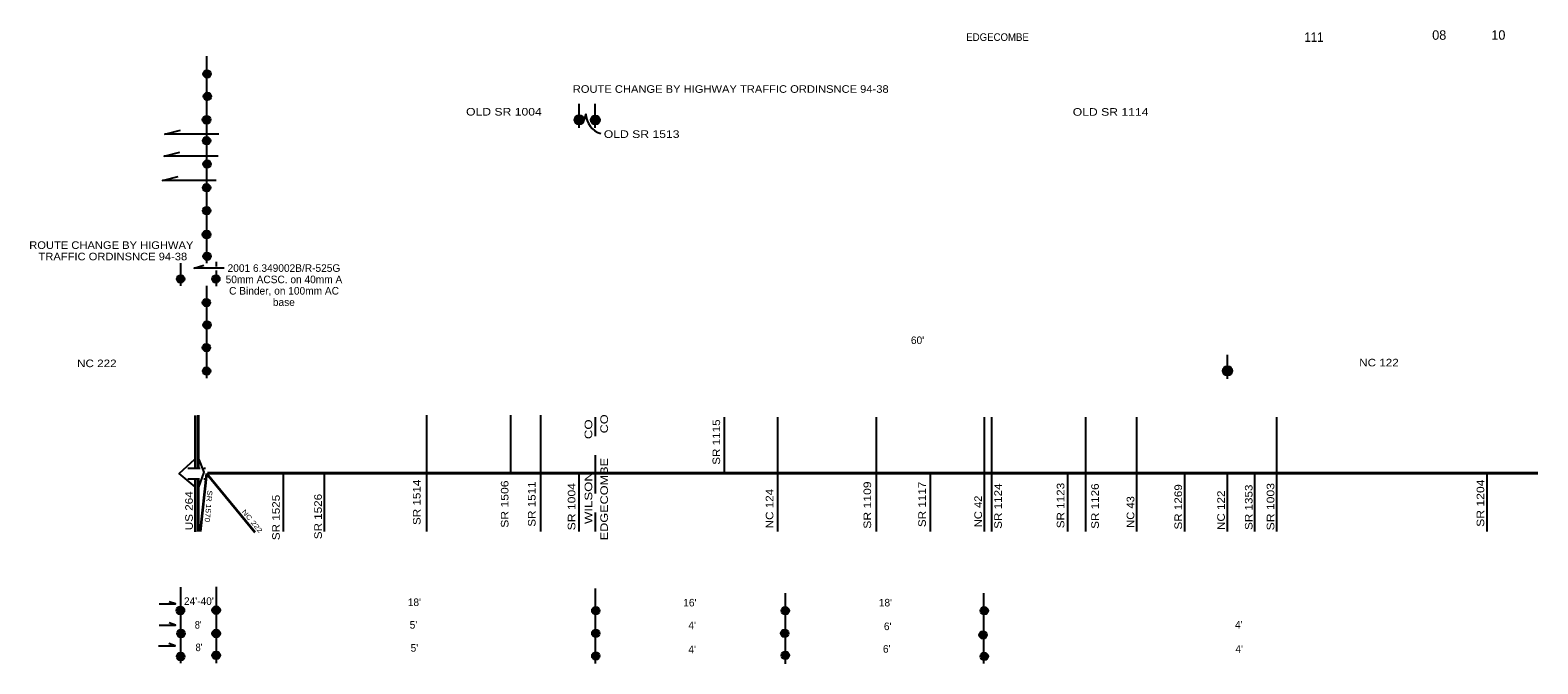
# Model space of a CAD drawing. Extents: x 1.1 to 9.06, y -3.65 to -0.3.
import ezdxf
from ezdxf.enums import TextEntityAlignment as Align

# ---------------------------------------------------------------- set-up
doc = ezdxf.new("R2010")
doc.units = 0
doc.header["$LTSCALE"] = 0.016
doc.linetypes.add('DASH_DOUBLE_DOT', pattern=[9.2, 5, -1.2, 0.3, -1.2, 0.3, -1.2])
doc.layers.add('1', color=7, linetype='Continuous', lineweight=25)

msp = doc.modelspace()

# ---------------------------------------------------------------- hatches: boundary and pattern name
at = {"layer": '1'}
for points in [[(2.058, -0.533, 1), (2.018, -0.533, 1)], [(2.06, -0.652, 1), (2.02, -0.652, 1)], [(2.057, -0.775, 1), (2.015, -0.775, 1)], [(4.02634, -0.77551, 1), (3.9783, -0.77551, 1)], [(4.11102, -0.776, 1), (4.06298, -0.776, 1)], [(2.056, -0.886, 1), (2.016, -0.886, 1)], [(2.058, -1.009, 1), (2.018, -1.009, 1)], [(2.056, -1.134, 1), (2.016, -1.134, 1)], [(2.056, -1.255, 1), (2.016, -1.255, 1)], [(2.057, -1.381, 1), (2.015, -1.381, 1)], [(2.058, -1.496, 1), (2.018, -1.496, 1)], [(1.91871, -1.61497, 1), (1.87871, -1.61497, 1)], [(2.10471, -1.61497, 1), (2.06471, -1.61497, 1)], [(2.055, -1.74, 1), (2.015, -1.74, 1)], [(2.058, -1.858, 1), (2.018, -1.858, 1)], [(2.055, -1.978, 1), (2.015, -1.978, 1)], [(2.056, -2.102, 1), (2.016, -2.102, 1)], [(7.449, -2.1, 1), (7.399, -2.1, 1)], [(1.91821, -3.36497, 1), (1.87698, -3.36497, 1)], [(2.10682, -3.36359, 1), (2.06559, -3.36359, 1)], [(4.11, -3.367, 1), (4.07, -3.367, 1)], [(5.11, -3.367, 1), (5.07, -3.367, 1)], [(6.16, -3.367, 1), (6.12, -3.367, 1)], [(1.92121, -3.48697, 1), (1.87998, -3.48697, 1)], [(2.10676, -3.48672, 1), (2.06553, -3.48672, 1)], [(4.11, -3.486, 1), (4.07, -3.486, 1)], [(5.107, -3.486, 1), (5.067, -3.486, 1)], [(6.154, -3.494, 1), (6.114, -3.494, 1)], [(1.91921, -3.60797, 1), (1.87798, -3.60797, 1)], [(2.10682, -3.60179, 1), (2.06559, -3.60179, 1)], [(4.11, -3.605, 1), (4.07, -3.605, 1)], [(5.11, -3.602, 1), (5.07, -3.602, 1)], [(6.16, -3.608, 1), (6.12, -3.608, 1)]]:
    msp.add_hatch(color=256, dxfattribs=at).paths.add_polyline_path(points)

# ---------------------------------------------------------------- linework, layer by layer
for p, q in [((2.036, -0.44), (2.036, -1.533)), ((4.002, -0.817), (4.002, -0.692)), ((4.086, -0.817), (4.086, -0.692)), ((4.038, -0.744), (4.029, -0.773)), ((1.898, -1.532), (1.898, -1.652)), ((2.086, -1.525), (2.086, -1.549)), ((2.086, -1.57), (2.086, -1.654)), ((2.036, -1.652), (2.036, -2.14)), ((7.424, -2.142), (7.424, -2.016)), ((3.198, -2.949), (3.198, -2.335)), ((3.641, -2.641), (3.641, -2.335)), ((3.799, -2.949), (3.799, -2.335)), ((4.769, -2.641), (4.769, -2.345)), ((5.05, -2.949), (5.05, -2.345)), ((5.571, -2.949), (5.571, -2.345)), ((6.142, -2.949), (6.142, -2.345)), ((6.18, -2.949), (6.18, -2.345)), ((6.676, -2.949), (6.676, -2.345)), ((6.946, -2.949), (6.946, -2.345)), ((7.684, -2.949), (7.684, -2.345)), ((1.937, -2.615), (1.975, -2.615)), ((1.975, -2.615), (1.992, -2.615)), ((1.992, -2.615), (2.002, -2.615)), ((2.021, -2.615), (2.03, -2.615)), ((1.937, -2.67), (1.975, -2.67)), ((1.975, -2.67), (1.992, -2.67)), ((1.992, -2.67), (1.998, -2.67)), ((2.021, -2.67), (2.03, -2.67)), ((2.441, -2.949), (2.441, -2.641)), ((2.658, -2.949), (2.658, -2.641)), ((4.002, -2.949), (4.002, -2.641)), ((5.856, -2.949), (5.856, -2.641)), ((6.581, -2.949), (6.581, -2.641)), ((7.198, -2.949), (7.198, -2.641)), ((7.424, -2.949), (7.424, -2.647)), ((7.569, -2.949), (7.569, -2.641)), ((8.795, -2.949), (8.795, -2.641)), ((1.898, -3.243), (1.898, -3.644)), ((2.086, -3.241), (2.086, -3.643)), ((4.086, -3.25), (4.086, -3.645)), ((5.089, -3.274), (5.089, -3.647)), ((6.137, -3.274), (6.137, -3.645))]:
    msp.add_line(p, q, dxfattribs=at)
at = {"layer": '1', "lineweight": 35}
for p, q in [((1.975, -2.337), (1.975, -2.615)), ((1.992, -2.335), (1.992, -2.615)), ((1.975, -2.67), (1.975, -2.951)), ((1.992, -2.67), (1.992, -2.949)), ((2.035, -2.643), (2.001, -2.949)), ((2.035, -2.643), (2.291, -2.952))]:
    msp.add_line(p, q, dxfattribs=at)
at = {"layer": '1', "lineweight": 40}
msp.add_line((2.04, -2.641), (9.062, -2.641), dxfattribs=at)
at = {"layer": '1'}
for points in [[(2.1, -0.852), (1.816, -0.852), (1.898, -0.831)], [(2.096, -0.968), (1.812, -0.968), (1.894, -0.947)], [(2.087, -1.096), (1.803, -1.096), (1.885, -1.075)], [(2.128, -1.559), (1.971, -1.559), (2.021, -1.543)], [(1.976, -2.713), (1.891, -2.643), (1.974, -2.566)], [(1.993, -2.565), (1.995, -2.569), (2.022, -2.635), (1.993, -2.714)], [(1.785, -3.331), (1.872, -3.331), (1.839, -3.319)], [(1.785, -3.443), (1.872, -3.443), (1.839, -3.431)], [(1.782, -3.552), (1.869, -3.552), (1.836, -3.54)]]:
    msp.add_lwpolyline(points, dxfattribs=at)
at = {"layer": '1', "linetype": 'DASH_DOUBLE_DOT'}
msp.add_lwpolyline([(4.086, -2.345), (4.086, -2.648), (4.086, -2.949)], dxfattribs=at)
at = {"layer": '1'}
for centre, radius in [((2.038, -0.533), 0.02), ((2.04, -0.652), 0.02), ((2.036, -0.775), 0.021), ((4.00232, -0.77551), 0.02402), ((4.087, -0.776), 0.02402), ((2.036, -0.886), 0.02), ((2.038, -1.009), 0.02), ((2.036, -1.134), 0.02), ((2.036, -1.255), 0.02), ((2.036, -1.381), 0.021), ((2.038, -1.496), 0.02), ((1.89871, -1.61497), 0.02), ((2.08471, -1.61497), 0.02), ((2.035, -1.74), 0.02), ((2.038, -1.858), 0.02), ((2.035, -1.978), 0.02), ((2.036, -2.102), 0.02), ((7.424, -2.1), 0.025), ((1.89759, -3.36497), 0.02062), ((2.08621, -3.36359), 0.02062), ((4.09, -3.367), 0.02), ((5.09, -3.367), 0.02), ((6.14, -3.367), 0.02), ((1.90059, -3.48697), 0.02062), ((2.08614, -3.48672), 0.02062), ((4.09, -3.486), 0.02), ((5.087, -3.486), 0.02), ((6.134, -3.494), 0.02), ((1.89859, -3.60797), 0.02062), ((2.08621, -3.60179), 0.02062), ((4.09, -3.605), 0.02), ((5.09, -3.602), 0.02), ((6.14, -3.608), 0.02)]:
    msp.add_circle(centre, radius, dxfattribs=at)
msp.add_arc((4.148, -0.743), 0.11001, 180.52086, 253.41266, dxfattribs=at)

# ---------------------------------------------------------------- texts
for s, height, width, p in [('111', 0.05, 0.9, (7.88, -0.364)), ('EDGECOMBE', 0.04, 0.95, (6.2105, -0.359)), ('ROUTE CHANGE BY HIGHWAY TRAFFIC ORDINSNCE 94-38', 0.04, 1.1, (4.802, -0.633)), ('OLD SR 1004', 0.04, 1.2, (3.605, -0.753)), ('OLD SR 1114', 0.04, 1.2, (6.807, -0.754)), ('OLD SR 1513', 0.04, 1.2, (4.332, -0.871)), ('ROUTE CHANGE BY HIGHWAY ', 0.04, 1.1, (1.541, -1.457)), ('TRAFFIC ORDINSNCE 94-38', 0.04, 1.1, (1.541, -1.517)), ('NC 222', 0.04, 1.15, (1.4565, -2.081)), ('NC 122', 0.04, 1.15, (8.2235, -2.077)), ("8'", 0.04, 0.9, (1.9915, -3.461)), ("8'", 0.04, 0.9, (1.9955, -3.58))]:
    msp.add_text(s, height=height, dxfattribs=dict(at, width=width)).set_placement(p, align=Align.CENTER)
for s, height, p in [('08', 0.05, (8.5415, -0.353)), ('10', 0.05, (8.8535, -0.353)), ('2001 6.349002B/R-525G', 0.04, (2.444, -1.578)), ('50mm ACSC. on 40mm A', 0.04, (2.444, -1.638)), ('C Binder, on 100mm AC', 0.04, (2.4445, -1.698)), ('base', 0.04, (2.4435, -1.758)), ("60'", 0.04, (5.788, -1.959)), ("24'-40'", 0.04, (1.995, -3.336)), ("18'", 0.04, (3.1325, -3.342)), ("16'", 0.04, (4.5865, -3.344)), ("18'", 0.04, (5.6185, -3.344)), ("5' ", 0.04, (3.135, -3.461)), ("4'", 0.04, (7.4835, -3.461)), ("4'", 0.04, (4.5985, -3.464)), ("6'", 0.04, (5.6305, -3.469)), ("5' ", 0.04, (3.14, -3.583)), ("4'", 0.04, (4.5985, -3.591)), ("6'", 0.04, (5.6255, -3.588)), ("4'", 0.04, (7.4855, -3.589))]:
    msp.add_text(s, height=height, dxfattribs=at).set_placement(p, align=Align.CENTER)
for s, width, p in [('WILSON         CO', 1.3, (4.071, -2.633)), ('EDGECOMBE       CO', 1.25, (4.154, -2.6625)), ('SR 1115', 1.15, (4.746, -2.4765)), ('SR 1514', 1.15, (3.165, -2.7945)), ('SR 1506', 1.2, (3.629, -2.804)), ('SR 1511', 1.15, (3.772, -2.8035)), ('SR 1004', 1.2, (3.982, -2.8175)), ('SR 1109', 1.2, (5.543, -2.809)), ('SR 1117', 1.15, (5.832, -2.8055)), ('SR 1124', 1.15, (6.233, -2.8145)), ('SR 1123', 1.15, (6.563, -2.8115)), ('SR 1126', 1.15, (6.745, -2.8145)), ('SR 1269', 1.15, (7.184, -2.8185)), ('SR 1353', 1.15, (7.556, -2.8205)), ('SR 1003', 1.2, (7.671, -2.8175)), ('SR 1204', 1.2, (8.779, -2.799)), ('US 264', 1.15, (1.963, -2.839)), ('SR 1525', 1.15, (2.422, -2.8745)), ('SR 1526', 1.15, (2.644, -2.8695)), ('NC 124', 1.15, (5.027, -2.8275)), ('NC 42', 1.1, (6.128, -2.8425)), ('NC 43', 1.1, (6.932, -2.8455)), ('NC 122', 1.15, (7.41, -2.8365))]:
    msp.add_text(s, height=0.04, rotation=90, dxfattribs=dict(at, width=width)).set_placement(p, align=Align.CENTER)
for s, height, rotation, width, p in [('SR 1570', 0.02699, 265.016, 1.2, (2.04, -2.73)), ('NC 222', 0.025, 309.588, 1.3, (2.22, -2.845))]:
    msp.add_text(s, height=height, rotation=rotation, dxfattribs=dict(at, width=width)).set_placement(p)

doc.saveas('drawing.dxf')
